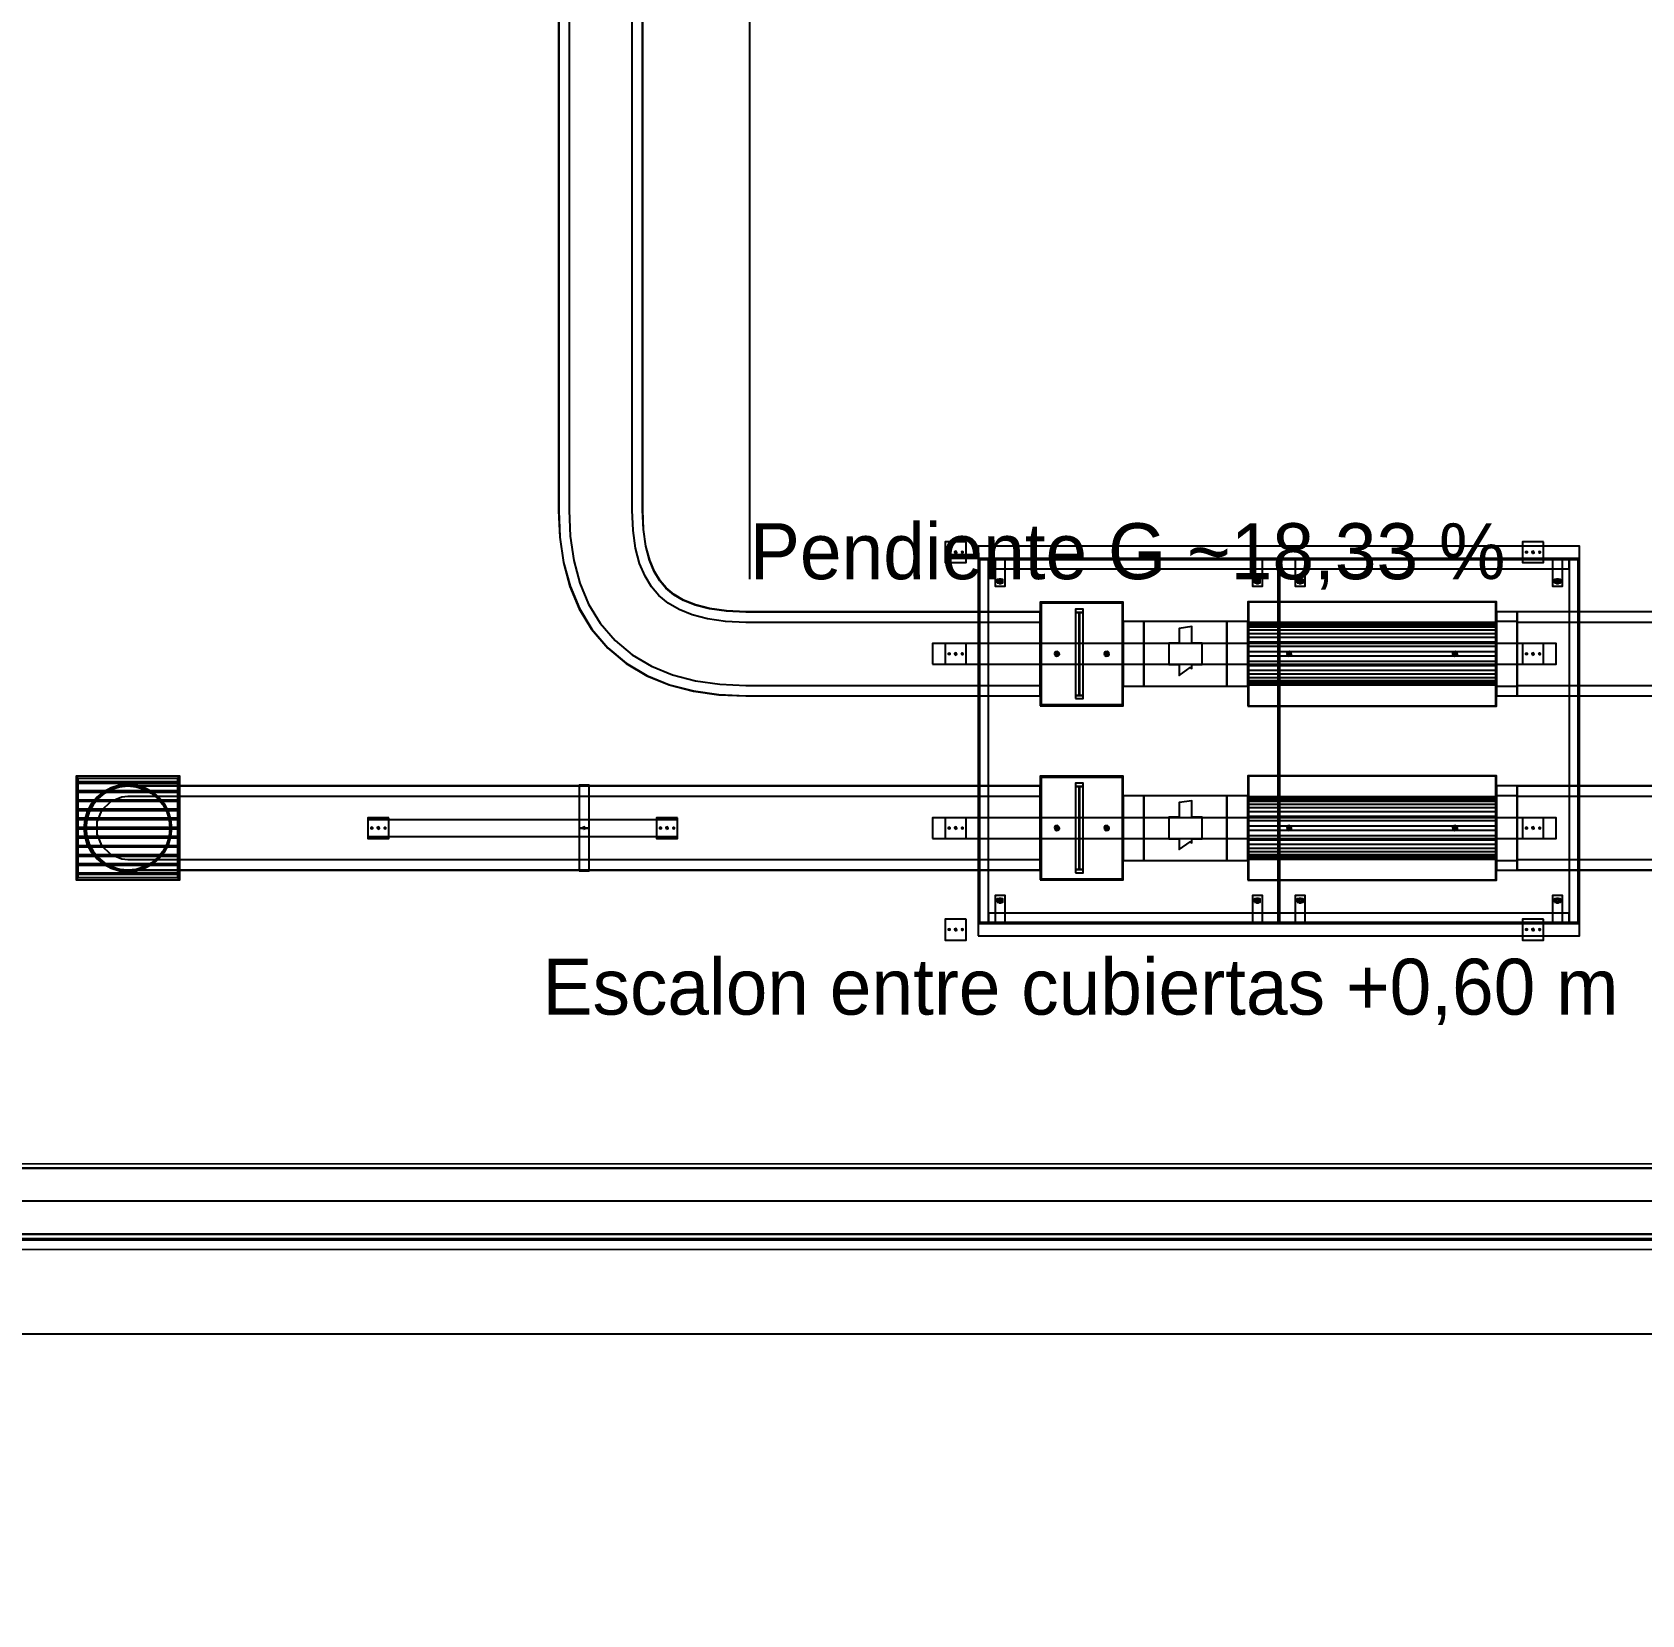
# Model space of a CAD drawing. Header units: metres. Extents: x 212.5 to 242.2, y -13.6 to 7.2.
# Drawn here: x 216.269 to 220.15, y -6.997 to -3.181 of the extents above; entities that cross this region are included whole.
import ezdxf

# ---------------------------------------------------------------- set-up
doc = ezdxf.new("R2010")
doc.units = ezdxf.units.M
doc.layers.add('TEXTOS', color=7, linetype='Continuous')
doc.layers.add('VISTA', color=8, linetype='Continuous')

msp = doc.modelspace()

# ---------------------------------------------------------------- linework, layer by layer
at = {"layer": 'VISTA'}
msp.add_line((218, -4.5), (218, -1), dxfattribs=at)
for points in [[(222.3, -6.0788), (222.3, 0.0984), (213.7, 0.0984), (213.7, -6.0788), (222.3, -6.0788)], [(218.521, -4.41), (218.471, -4.41), (218.471, -4.46), (218.521, -4.46), (218.521, -4.41)], [(218.55, -4.45), (220, -4.45), (220, -4.42), (218.55, -4.42), (218.55, -4.45)], [(219.913, -4.41), (219.863, -4.41), (219.863, -4.46), (219.913, -4.46), (219.913, -4.41)], [(218.4792, -4.4368), (218.4818, -4.4358), (218.4808, -4.4332), (218.4782, -4.4342), (218.4792, -4.4368)], [(218.4784, -4.4334), (218.4816, -4.4334), (218.4816, -4.4366), (218.4784, -4.4366), (218.4784, -4.4334)], [(218.4949, -4.4378), (218.4988, -4.4361), (218.4971, -4.4322), (218.4932, -4.4339), (218.4949, -4.4378)], [(218.5098, -4.4354), (218.5116, -4.4328), (218.5142, -4.4346), (218.5124, -4.4372), (218.5098, -4.4354)], [(218.5112, -4.4368), (218.5138, -4.4358), (218.5128, -4.4332), (218.5102, -4.4342), (218.5112, -4.4368)], [(218.55, -5.33), (218.575, -5.33), (218.575, -4.45), (218.55, -4.45), (218.55, -5.33)], [(218.55, -5.33), (218.575, -5.33), (218.575, -4.45), (218.55, -4.45), (218.55, -5.33)], [(219.2735, -5.327), (219.2735, -4.453), (218.553, -4.453), (218.553, -5.327), (219.2735, -5.327)], [(218.575, -4.475), (219.975, -4.475), (219.975, -4.45), (218.575, -4.45), (218.575, -4.475)], [(218.575, -4.475), (219.975, -4.475), (219.975, -4.45), (218.575, -4.45), (218.575, -4.475)], [(218.591, -4.45), (218.591, -4.517), (218.615, -4.517), (218.615, -4.45), (218.591, -4.45)], [(219.2115, -4.45), (219.2115, -4.517), (219.2355, -4.517), (219.2355, -4.45), (219.2115, -4.45)], [(219.997, -5.327), (219.997, -4.453), (219.2765, -4.453), (219.2765, -5.327), (219.997, -5.327)], [(219.3145, -4.45), (219.3145, -4.517), (219.3385, -4.517), (219.3385, -4.45), (219.3145, -4.45)], [(219.8712, -4.4368), (219.8738, -4.4358), (219.8728, -4.4332), (219.8702, -4.4342), (219.8712, -4.4368)], [(219.8704, -4.4334), (219.8736, -4.4334), (219.8736, -4.4366), (219.8704, -4.4366), (219.8704, -4.4334)], [(219.8869, -4.4378), (219.8908, -4.4361), (219.8891, -4.4322), (219.8852, -4.4339), (219.8869, -4.4378)], [(219.9018, -4.4354), (219.9036, -4.4328), (219.9062, -4.4346), (219.9044, -4.4372), (219.9018, -4.4354)], [(219.9032, -4.4368), (219.9058, -4.4358), (219.9048, -4.4332), (219.9022, -4.4342), (219.9032, -4.4368)], [(219.935, -4.45), (219.935, -4.517), (219.959, -4.517), (219.959, -4.45), (219.935, -4.45)], [(219.975, -5.33), (220, -5.33), (220, -4.45), (219.975, -4.45), (219.975, -5.33)], [(219.975, -5.33), (220, -5.33), (220, -4.45), (219.975, -4.45), (219.975, -5.33)], [(218.596, -4.509), (218.61, -4.509), (218.61, -4.501), (218.596, -4.501), (218.596, -4.509)], [(218.5975, -4.5073), (218.6007, -4.5105), (218.6053, -4.5105), (218.6085, -4.5073), (218.6085, -4.5027), (218.6053, -4.4995), (218.6007, -4.4995), (218.5975, -4.5027), (218.5975, -4.5073)], [(218.6071, -4.5042), (218.6038, -4.5091), (218.5989, -4.5058), (218.6022, -4.5009), (218.6071, -4.5042)], [(218.6015, -4.5087), (218.6067, -4.5065), (218.6045, -4.5013), (218.5993, -4.5035), (218.6015, -4.5087)], [(218.6007, -4.5015), (218.6065, -4.5027), (218.6053, -4.5085), (218.5995, -4.5073), (218.6007, -4.5015)], [(219.2165, -4.509), (219.2305, -4.509), (219.2305, -4.501), (219.2165, -4.501), (219.2165, -4.509)], [(219.218, -4.5073), (219.2212, -4.5105), (219.2258, -4.5105), (219.229, -4.5073), (219.229, -4.5027), (219.2258, -4.4995), (219.2212, -4.4995), (219.218, -4.5027), (219.218, -4.5073)], [(219.2251, -4.5089), (219.2196, -4.5066), (219.2219, -4.5011), (219.2274, -4.5034), (219.2251, -4.5089)], [(219.222, -4.5087), (219.2272, -4.5065), (219.225, -4.5013), (219.2198, -4.5035), (219.222, -4.5087)], [(219.2212, -4.5015), (219.227, -4.5027), (219.2258, -4.5085), (219.22, -4.5073), (219.2212, -4.5015)], [(219.3195, -4.509), (219.3335, -4.509), (219.3335, -4.501), (219.3195, -4.501), (219.3195, -4.509)], [(219.321, -4.5073), (219.3242, -4.5105), (219.3288, -4.5105), (219.332, -4.5073), (219.332, -4.5027), (219.3288, -4.4995), (219.3242, -4.4995), (219.321, -4.5027), (219.321, -4.5073)], [(219.3306, -4.5042), (219.3273, -4.5091), (219.3224, -4.5058), (219.3257, -4.5009), (219.3306, -4.5042)], [(219.325, -4.5087), (219.3302, -4.5065), (219.328, -4.5013), (219.3228, -4.5035), (219.325, -4.5087)], [(219.3242, -4.5015), (219.33, -4.5027), (219.3288, -4.5085), (219.323, -4.5073), (219.3242, -4.5015)], [(219.94, -4.509), (219.954, -4.509), (219.954, -4.501), (219.94, -4.501), (219.94, -4.509)], [(219.9415, -4.5073), (219.9447, -4.5105), (219.9493, -4.5105), (219.9525, -4.5073), (219.9525, -4.5027), (219.9493, -4.4995), (219.9447, -4.4995), (219.9415, -4.5027), (219.9415, -4.5073)], [(219.9486, -4.5089), (219.9431, -4.5066), (219.9454, -4.5011), (219.9509, -4.5034), (219.9486, -4.5089)], [(219.9455, -4.5087), (219.9507, -4.5065), (219.9485, -4.5013), (219.9433, -4.5035), (219.9455, -4.5087)], [(219.9447, -4.5015), (219.9505, -4.5027), (219.9493, -4.5085), (219.9435, -4.5073), (219.9447, -4.5015)], [(218.7, -4.557), (218.9, -4.557), (218.9, -4.555), (218.7, -4.555), (218.7, -4.557)], [(218.7, -4.803), (218.702, -4.803), (218.702, -4.557), (218.7, -4.557), (218.7, -4.803)], [(218.7, -4.803), (218.9, -4.803), (218.9, -4.557), (218.7, -4.557), (218.7, -4.803)], [(218.702, -4.803), (218.898, -4.803), (218.898, -4.557), (218.702, -4.557), (218.702, -4.803)], [(218.785, -4.58), (218.803, -4.58), (218.803, -4.572), (218.785, -4.572), (218.785, -4.58)], [(218.898, -4.803), (218.9, -4.803), (218.9, -4.557), (218.898, -4.557), (218.898, -4.803)], [(219.2, -4.8058), (219.8, -4.8058), (219.8, -4.5542), (219.2, -4.5542), (219.2, -4.8058)], [(219.2, -4.805), (219.202, -4.805), (219.202, -4.555), (219.2, -4.555), (219.2, -4.805)], [(219.202, -4.805), (219.798, -4.805), (219.798, -4.555), (219.202, -4.555), (219.202, -4.805)], [(219.798, -4.805), (219.8, -4.805), (219.8, -4.555), (219.798, -4.555), (219.798, -4.805)], [(219.8, -4.7815), (219.85, -4.7815), (219.85, -4.5785), (219.8, -4.5785), (219.8, -4.7815)], [(219.85, -4.7815), (220.7, -4.7815), (220.7198, -4.7796), (220.7388, -4.7738), (220.7564, -4.7644), (220.7718, -4.7518), (220.7844, -4.7364), (220.7938, -4.7188), (220.7996, -4.6998), (220.8015, -4.68), (220.7996, -4.6602), (220.7938, -4.6412), (220.7844, -4.6236), (220.7718, -4.6082), (220.7564, -4.5956), (220.7388, -4.5862), (220.7198, -4.5804), (220.7, -4.5785), (219.85, -4.5785), (219.85, -4.7815)], [(219.85, -4.781), (220.7, -4.781), (220.7197, -4.7791), (220.7387, -4.7733), (220.7561, -4.764), (220.7714, -4.7514), (220.784, -4.7361), (220.7933, -4.7187), (220.7991, -4.6997), (220.801, -4.68), (220.7991, -4.6603), (220.7933, -4.6413), (220.784, -4.6239), (220.7714, -4.6086), (220.7561, -4.596), (220.7387, -4.5867), (220.7197, -4.5809), (220.7, -4.579), (219.85, -4.579), (219.85, -4.781)], [(218.785, -4.78), (218.803, -4.78), (218.803, -4.58), (218.785, -4.58), (218.785, -4.78)], [(218.785, -4.78), (218.803, -4.78), (218.803, -4.58), (218.785, -4.58), (218.785, -4.78)], [(218.793, -4.78), (218.795, -4.78), (218.795, -4.58), (218.793, -4.58), (218.793, -4.78)], [(218.9, -4.758), (218.95, -4.758), (218.95, -4.602), (218.9, -4.602), (218.9, -4.758)], [(218.95, -4.758), (219.15, -4.758), (219.15, -4.602), (218.95, -4.602), (218.95, -4.758)], [(219.01, -4.706), (219.0346, -4.706), (219.0346, -4.732), (219.0617, -4.713), (219.0654, -4.7156), (219.0654, -4.706), (219.09, -4.706), (219.09, -4.654), (219.0654, -4.654), (219.0654, -4.6141), (219.0346, -4.6188), (219.0346, -4.654), (219.01, -4.654), (219.01, -4.706)], [(219.15, -4.758), (219.2, -4.758), (219.2, -4.602), (219.15, -4.602), (219.15, -4.758)], [(219.798, -4.6052), (219.798, -4.6044), (219.202, -4.6044), (219.798, -4.6052)], [(219.202, -4.6103), (219.798, -4.6103), (219.798, -4.6065), (219.202, -4.6065), (219.202, -4.6103)], [(219.798, -4.6103), (219.798, -4.6065), (219.202, -4.6065), (219.202, -4.6096), (219.798, -4.6103)], [(219.202, -4.6223), (219.798, -4.6223), (219.798, -4.6159), (219.202, -4.6159), (219.202, -4.6223)], [(219.798, -4.6223), (219.798, -4.6159), (219.202, -4.6159), (219.202, -4.6217), (219.798, -4.6223)], [(219.8, -4.758), (219.85, -4.758), (219.85, -4.602), (219.8, -4.602), (219.8, -4.758)], [(219.85, -4.756), (220.7, -4.756), (220.7291, -4.7502), (220.7537, -4.7337), (220.7632, -4.7222), (220.7702, -4.7091), (220.776, -4.68), (220.7702, -4.6509), (220.7537, -4.6263), (220.7291, -4.6098), (220.7, -4.604), (219.85, -4.604), (219.85, -4.756)], [(218.44, -4.705), (219.944, -4.705), (219.944, -4.655), (218.44, -4.655), (218.44, -4.705)], [(218.521, -4.655), (218.471, -4.655), (218.471, -4.705), (218.521, -4.705), (218.521, -4.655)], [(219.202, -4.6399), (219.798, -4.6399), (219.798, -4.6316), (219.202, -4.6316), (219.202, -4.6399)], [(219.798, -4.6399), (219.798, -4.6316), (219.202, -4.6316), (219.202, -4.6395), (219.798, -4.6399)], [(219.202, -4.6615), (219.798, -4.6615), (219.798, -4.6519), (219.202, -4.6519), (219.202, -4.6615)], [(219.798, -4.6615), (219.798, -4.6519), (219.202, -4.6519), (219.202, -4.6613), (219.798, -4.6615)], [(219.913, -4.655), (219.863, -4.655), (219.863, -4.705), (219.913, -4.705), (219.913, -4.655)], [(217.7126, -4.6936), (217.7126, -4.6936), (217.7126, -4.6936), (217.7126, -4.6936)], [(218.4792, -4.6818), (218.4818, -4.6808), (218.4808, -4.6782), (218.4782, -4.6792), (218.4792, -4.6818)], [(218.4784, -4.6784), (218.4816, -4.6784), (218.4816, -4.6816), (218.4784, -4.6816), (218.4784, -4.6784)], [(218.4949, -4.6828), (218.4988, -4.6811), (218.4971, -4.6772), (218.4932, -4.6789), (218.4949, -4.6828)], [(218.5098, -4.6804), (218.5116, -4.6778), (218.5142, -4.6796), (218.5124, -4.6822), (218.5098, -4.6804)], [(218.5112, -4.6818), (218.5138, -4.6808), (218.5128, -4.6782), (218.5102, -4.6792), (218.5112, -4.6818)], [(218.735, -4.6833), (218.7388, -4.6859), (218.7433, -4.685), (218.7459, -4.6812), (218.745, -4.6767), (218.7412, -4.6741), (218.7367, -4.675), (218.7341, -4.6788), (218.735, -4.6833)], [(218.7389, -4.6828), (218.7428, -4.6811), (218.7411, -4.6772), (218.7372, -4.6789), (218.7389, -4.6828)], [(218.7379, -4.6779), (218.7421, -4.6779), (218.7421, -4.6821), (218.7379, -4.6821), (218.7379, -4.6779)], [(218.855, -4.6833), (218.8588, -4.6859), (218.8633, -4.685), (218.8659, -4.6812), (218.865, -4.6767), (218.8612, -4.6741), (218.8567, -4.675), (218.8541, -4.6788), (218.855, -4.6833)], [(218.8589, -4.6828), (218.8628, -4.6811), (218.8611, -4.6772), (218.8572, -4.6789), (218.8589, -4.6828)], [(218.8579, -4.6779), (218.8621, -4.6779), (218.8621, -4.6821), (218.8579, -4.6821), (218.8579, -4.6779)], [(219.202, -4.6849), (219.798, -4.6849), (219.798, -4.6751), (219.202, -4.6751), (219.202, -4.6849)], [(219.202, -4.6849), (219.798, -4.6849), (219.798, -4.6751), (219.202, -4.6751), (219.202, -4.6849)], [(219.295, -4.6833), (219.2988, -4.6859), (219.3033, -4.685), (219.3059, -4.6812), (219.305, -4.6767), (219.3012, -4.6741), (219.2967, -4.675), (219.2941, -4.6788), (219.295, -4.6833)], [(219.2989, -4.6828), (219.3028, -4.6811), (219.3011, -4.6772), (219.2972, -4.6789), (219.2989, -4.6828)], [(219.2979, -4.6779), (219.3021, -4.6779), (219.3021, -4.6821), (219.2979, -4.6821), (219.2979, -4.6779)], [(219.695, -4.6833), (219.6988, -4.6859), (219.7033, -4.685), (219.7059, -4.6812), (219.705, -4.6767), (219.7012, -4.6741), (219.6967, -4.675), (219.6941, -4.6788), (219.695, -4.6833)], [(219.6989, -4.6828), (219.7028, -4.6811), (219.7011, -4.6772), (219.6972, -4.6789), (219.6989, -4.6828)], [(219.6979, -4.6779), (219.7021, -4.6779), (219.7021, -4.6821), (219.6979, -4.6821), (219.6979, -4.6779)], [(219.8712, -4.6818), (219.8738, -4.6808), (219.8728, -4.6782), (219.8702, -4.6792), (219.8712, -4.6818)], [(219.8704, -4.6784), (219.8736, -4.6784), (219.8736, -4.6816), (219.8704, -4.6816), (219.8704, -4.6784)], [(219.8869, -4.6828), (219.8908, -4.6811), (219.8891, -4.6772), (219.8852, -4.6789), (219.8869, -4.6828)], [(219.9018, -4.6804), (219.9036, -4.6778), (219.9062, -4.6796), (219.9044, -4.6822), (219.9018, -4.6804)], [(219.9032, -4.6818), (219.9058, -4.6808), (219.9048, -4.6782), (219.9022, -4.6792), (219.9032, -4.6818)], [(219.202, -4.7081), (219.798, -4.7081), (219.798, -4.6985), (219.202, -4.6987), (219.202, -4.7081)], [(219.798, -4.7081), (219.798, -4.6985), (219.202, -4.6985), (219.202, -4.7078), (219.798, -4.7081)], [(219.202, -4.7284), (219.798, -4.7284), (219.798, -4.72), (219.202, -4.7205), (219.202, -4.7284)], [(219.798, -4.7284), (219.798, -4.72), (219.202, -4.72), (219.202, -4.7279), (219.798, -4.7284)], [(219.202, -4.7441), (219.798, -4.7441), (219.798, -4.7377), (219.202, -4.7383), (219.202, -4.7441)], [(219.798, -4.7441), (219.798, -4.7377), (219.202, -4.7377), (219.202, -4.7434), (219.798, -4.7441)], [(219.202, -4.7535), (219.798, -4.7535), (219.798, -4.7497), (219.202, -4.7504), (219.202, -4.7535)], [(219.798, -4.7535), (219.798, -4.7497), (219.202, -4.7497), (219.202, -4.7527), (219.798, -4.7535)], [(219.798, -4.7556), (219.798, -4.7548), (219.202, -4.7548), (219.798, -4.7556)], [(218.7, -4.805), (218.9, -4.805), (218.9, -4.803), (218.7, -4.803), (218.7, -4.805)], [(218.785, -4.788), (218.803, -4.788), (218.803, -4.78), (218.785, -4.78), (218.785, -4.788)], [(216.375, -4.98), (216.625, -4.98), (216.625, -4.975), (216.375, -4.975), (216.375, -4.98)], [(216.625, -4.975), (216.375, -4.975), (216.375, -5.225), (216.625, -5.225), (216.625, -4.975)], [(216.375, -5.22), (216.38, -5.22), (216.38, -4.98), (216.375, -4.98), (216.375, -5.22)], [(216.38, -4.9915), (216.62, -4.9915), (216.62, -4.9885), (216.38, -4.9885), (216.38, -4.9915)], [(216.397, -5.1205), (216.395, -5.1), (216.397, -5.0795), (216.403, -5.0598), (216.4127, -5.0417), (216.4258, -5.0258), (216.4417, -5.0127), (216.4598, -5.003), (216.4795, -4.997), (216.5, -4.995), (216.5205, -4.997), (216.5402, -5.003), (216.5583, -5.0127), (216.5742, -5.0258), (216.5873, -5.0417), (216.597, -5.0598), (216.603, -5.0795), (216.605, -5.1), (216.603, -5.1205), (216.597, -5.1402), (216.5873, -5.1583), (216.5742, -5.1742), (216.5583, -5.1873), (216.5402, -5.197), (216.5205, -5.203), (216.5, -5.205), (216.4795, -5.203), (216.4598, -5.197), (216.4417, -5.1873), (216.4258, -5.1742), (216.4127, -5.1583), (216.403, -5.1402), (216.397, -5.1205)], [(216.395, -5.1), (216.397, -5.1205), (216.403, -5.1402), (216.4127, -5.1583), (216.4258, -5.1742), (216.4417, -5.1873), (216.4598, -5.197), (216.4795, -5.203), (216.5, -5.205), (216.5205, -5.203), (216.5402, -5.197), (216.5583, -5.1873), (216.5742, -5.1742), (216.5873, -5.1583), (216.597, -5.1402), (216.603, -5.1205), (216.605, -5.1), (216.603, -5.0795), (216.597, -5.0598), (216.5873, -5.0417), (216.5742, -5.0258), (216.5583, -5.0127), (216.5402, -5.003), (216.5205, -4.997), (216.5, -4.995), (216.4795, -4.997), (216.4598, -5.003), (216.4417, -5.0127), (216.4258, -5.0258), (216.4127, -5.0417), (216.403, -5.0598), (216.397, -5.0795), (216.395, -5.1)], [(216.4135, -5.1578), (216.4039, -5.1398), (216.398, -5.1203), (216.396, -5.1), (216.398, -5.0797), (216.4039, -5.0602), (216.4135, -5.0422), (216.4265, -5.0265), (216.4422, -5.0135), (216.4602, -5.0039), (216.4797, -4.998), (216.5, -4.996), (216.5203, -4.998), (216.5398, -5.0039), (216.5578, -5.0135), (216.5735, -5.0265), (216.5865, -5.0422), (216.5961, -5.0602), (216.602, -5.0797), (216.604, -5.1), (216.602, -5.1203), (216.5961, -5.1398), (216.5865, -5.1578), (216.5735, -5.1735), (216.5578, -5.1865), (216.5398, -5.1961), (216.5203, -5.202), (216.5, -5.204), (216.4797, -5.202), (216.4602, -5.1961), (216.4422, -5.1865), (216.4265, -5.1735), (216.4135, -5.1578)], [(216.396, -5.1), (216.398, -5.1203), (216.4039, -5.1398), (216.4135, -5.1578), (216.4265, -5.1735), (216.4422, -5.1865), (216.4602, -5.1961), (216.4797, -5.202), (216.5, -5.204), (216.5203, -5.202), (216.5398, -5.1961), (216.5578, -5.1865), (216.5735, -5.1735), (216.5865, -5.1578), (216.5961, -5.1398), (216.602, -5.1203), (216.604, -5.1), (216.602, -5.0797), (216.5961, -5.0602), (216.5865, -5.0422), (216.5735, -5.0265), (216.5578, -5.0135), (216.5398, -5.0039), (216.5203, -4.998), (216.5, -4.996), (216.4797, -4.998), (216.4602, -5.0039), (216.4422, -5.0135), (216.4265, -5.0265), (216.4135, -5.0422), (216.4039, -5.0602), (216.398, -5.0797), (216.396, -5.1)], [(216.4156, -5.1564), (216.4062, -5.1388), (216.4005, -5.1198), (216.3985, -5.1), (216.4005, -5.0802), (216.4062, -5.0612), (216.4156, -5.0436), (216.4282, -5.0282), (216.4436, -5.0156), (216.4612, -5.0062), (216.4802, -5.0004), (216.5, -4.9985), (216.5198, -5.0004), (216.5388, -5.0062), (216.5564, -5.0156), (216.5718, -5.0282), (216.5844, -5.0436), (216.5938, -5.0612), (216.5995, -5.0802), (216.6015, -5.1), (216.5995, -5.1198), (216.5938, -5.1388), (216.5844, -5.1564), (216.5718, -5.1718), (216.5564, -5.1844), (216.5388, -5.1938), (216.5198, -5.1996), (216.5, -5.2015), (216.4802, -5.1996), (216.4612, -5.1938), (216.4436, -5.1844), (216.4282, -5.1718), (216.4156, -5.1564)], [(216.3985, -5.1), (216.4005, -5.1198), (216.4062, -5.1388), (216.4156, -5.1564), (216.4282, -5.1718), (216.4436, -5.1844), (216.4612, -5.1938), (216.4802, -5.1996), (216.5, -5.2015), (218.7, -5.2015), (218.7, -4.9985), (216.5, -4.9985), (216.4802, -5.0004), (216.4612, -5.0062), (216.4436, -5.0156), (216.4282, -5.0282), (216.4156, -5.0436), (216.4062, -5.0612), (216.4005, -5.0802), (216.3985, -5.1)], [(216.4009, -5.1197), (216.4067, -5.1387), (216.416, -5.1561), (216.4286, -5.1714), (216.4439, -5.184), (216.4613, -5.1933), (216.4803, -5.1991), (216.5, -5.201), (218.7, -5.201), (218.7, -4.999), (216.5, -4.999), (216.4803, -5.0009), (216.4613, -5.0067), (216.4439, -5.016), (216.4286, -5.0286), (216.416, -5.0439), (216.4067, -5.0613), (216.4009, -5.0803), (216.399, -5.1), (216.4009, -5.1197)], [(216.62, -5.22), (216.625, -5.22), (216.625, -4.98), (216.62, -4.98), (216.62, -5.22)], [(217.588, -5.1), (217.612, -5.1), (217.612, -4.997), (217.588, -4.997), (217.588, -5.1)], [(218.7, -4.977), (218.9, -4.977), (218.9, -4.975), (218.7, -4.975), (218.7, -4.977)], [(218.7, -5.223), (218.702, -5.223), (218.702, -4.977), (218.7, -4.977), (218.7, -5.223)], [(218.7, -5.223), (218.9, -5.223), (218.9, -4.977), (218.7, -4.977), (218.7, -5.223)], [(218.702, -5.223), (218.898, -5.223), (218.898, -4.977), (218.702, -4.977), (218.702, -5.223)], [(218.785, -5), (218.803, -5), (218.803, -4.992), (218.785, -4.992), (218.785, -5)], [(218.785, -5.2), (218.803, -5.2), (218.803, -5), (218.785, -5), (218.785, -5.2)], [(218.785, -5.2), (218.803, -5.2), (218.803, -5), (218.785, -5), (218.785, -5.2)], [(218.793, -5.2), (218.795, -5.2), (218.795, -5), (218.793, -5), (218.793, -5.2)], [(218.898, -5.223), (218.9, -5.223), (218.9, -4.977), (218.898, -4.977), (218.898, -5.223)], [(219.2, -5.2258), (219.8, -5.2258), (219.8, -4.9742), (219.2, -4.9742), (219.2, -5.2258)], [(219.2, -5.225), (219.202, -5.225), (219.202, -4.975), (219.2, -4.975), (219.2, -5.225)], [(219.202, -5.225), (219.798, -5.225), (219.798, -4.975), (219.202, -4.975), (219.202, -5.225)], [(219.798, -5.225), (219.8, -5.225), (219.8, -4.975), (219.798, -4.975), (219.798, -5.225)], [(219.8, -5.2015), (219.85, -5.2015), (219.85, -4.9985), (219.8, -4.9985), (219.8, -5.2015)], [(216.38, -5.0135), (216.62, -5.0135), (216.62, -5.0105), (216.38, -5.0105), (216.38, -5.0135)], [(216.38, -5.0355), (216.62, -5.0355), (216.62, -5.0325), (216.38, -5.0325), (216.38, -5.0355)], [(216.4156, -5.0436), (216.4156, -5.0436), (216.4156, -5.0436), (216.4156, -5.0436)], [(216.4255, -5.1148), (216.4368, -5.1422), (216.4578, -5.1632), (216.4852, -5.1745), (216.5, -5.176), (218.7, -5.176), (218.7, -5.024), (216.5, -5.024), (216.4852, -5.0255), (216.4578, -5.0368), (216.4368, -5.0578), (216.4255, -5.0852), (216.4255, -5.1148)], [(218.9, -5.178), (218.95, -5.178), (218.95, -5.022), (218.9, -5.022), (218.9, -5.178)], [(218.95, -5.178), (219.15, -5.178), (219.15, -5.022), (218.95, -5.022), (218.95, -5.178)], [(219.01, -5.126), (219.0346, -5.126), (219.0346, -5.152), (219.0617, -5.133), (219.0654, -5.1356), (219.0654, -5.126), (219.09, -5.126), (219.09, -5.074), (219.0654, -5.074), (219.0654, -5.0341), (219.0346, -5.0388), (219.0346, -5.074), (219.01, -5.074), (219.01, -5.126)], [(219.15, -5.178), (219.2, -5.178), (219.2, -5.022), (219.15, -5.022), (219.15, -5.178)], [(219.798, -5.0252), (219.798, -5.0244), (219.202, -5.0244), (219.798, -5.0252)], [(219.202, -5.0303), (219.798, -5.0303), (219.798, -5.0265), (219.202, -5.0265), (219.202, -5.0303)], [(219.798, -5.0303), (219.798, -5.0265), (219.202, -5.0265), (219.202, -5.0296), (219.798, -5.0303)], [(219.202, -5.0423), (219.798, -5.0423), (219.798, -5.0359), (219.202, -5.0359), (219.202, -5.0423)], [(219.798, -5.0423), (219.798, -5.0359), (219.202, -5.0359), (219.202, -5.0417), (219.798, -5.0423)], [(219.8, -5.178), (219.85, -5.178), (219.85, -5.022), (219.8, -5.022), (219.8, -5.178)], [(216.38, -5.0575), (216.62, -5.0575), (216.62, -5.0545), (216.38, -5.0545), (216.38, -5.0575)], [(216.38, -5.0795), (216.62, -5.0795), (216.62, -5.0765), (216.38, -5.0765), (216.38, -5.0795)], [(217.129, -5.075), (217.079, -5.075), (217.079, -5.125), (217.129, -5.125), (217.129, -5.075)], [(217.079, -5.12), (217.825, -5.12), (217.825, -5.08), (217.079, -5.08), (217.079, -5.12)], [(217.825, -5.075), (217.775, -5.075), (217.775, -5.125), (217.825, -5.125), (217.825, -5.075)], [(218.44, -5.125), (219.944, -5.125), (219.944, -5.075), (218.44, -5.075), (218.44, -5.125)], [(218.521, -5.075), (218.471, -5.075), (218.471, -5.125), (218.521, -5.125), (218.521, -5.075)], [(219.202, -5.0599), (219.798, -5.0599), (219.798, -5.0516), (219.202, -5.0516), (219.202, -5.0599)], [(219.798, -5.0599), (219.798, -5.0516), (219.202, -5.0516), (219.202, -5.0595), (219.798, -5.0599)], [(219.202, -5.0815), (219.798, -5.0815), (219.798, -5.0719), (219.202, -5.0719), (219.202, -5.0815)], [(219.798, -5.0815), (219.798, -5.0719), (219.202, -5.0719), (219.202, -5.0813), (219.798, -5.0815)], [(219.913, -5.075), (219.863, -5.075), (219.863, -5.125), (219.913, -5.125), (219.913, -5.075)], [(216.38, -5.1015), (216.62, -5.1015), (216.62, -5.0985), (216.38, -5.0985), (216.38, -5.1015)], [(216.38, -5.1235), (216.62, -5.1235), (216.62, -5.1205), (216.38, -5.1205), (216.38, -5.1235)], [(217.0872, -5.1018), (217.0898, -5.1008), (217.0888, -5.0982), (217.0862, -5.0992), (217.0872, -5.1018)], [(217.0864, -5.0984), (217.0896, -5.0984), (217.0896, -5.1016), (217.0864, -5.1016), (217.0864, -5.0984)], [(217.1029, -5.1028), (217.1068, -5.1011), (217.1051, -5.0972), (217.1012, -5.0989), (217.1029, -5.1028)], [(217.1178, -5.1004), (217.1196, -5.0978), (217.1222, -5.0996), (217.1204, -5.1022), (217.1178, -5.1004)], [(217.1192, -5.1018), (217.1218, -5.1008), (217.1208, -5.0982), (217.1182, -5.0992), (217.1192, -5.1018)], [(217.588, -5.203), (217.612, -5.203), (217.612, -5.1), (217.588, -5.1), (217.588, -5.203)], [(217.5989, -5.1028), (217.6028, -5.1011), (217.6011, -5.0972), (217.5972, -5.0989), (217.5989, -5.1028)], [(217.7832, -5.1018), (217.7858, -5.1008), (217.7848, -5.0982), (217.7822, -5.0992), (217.7832, -5.1018)], [(217.7824, -5.0984), (217.7856, -5.0984), (217.7856, -5.1016), (217.7824, -5.1016), (217.7824, -5.0984)], [(217.7989, -5.1028), (217.8028, -5.1011), (217.8011, -5.0972), (217.7972, -5.0989), (217.7989, -5.1028)], [(217.8138, -5.1004), (217.8156, -5.0978), (217.8182, -5.0996), (217.8164, -5.1022), (217.8138, -5.1004)], [(217.8152, -5.1018), (217.8178, -5.1008), (217.8168, -5.0982), (217.8142, -5.0992), (217.8152, -5.1018)], [(218.4792, -5.1018), (218.4818, -5.1008), (218.4808, -5.0982), (218.4782, -5.0992), (218.4792, -5.1018)], [(218.4784, -5.0984), (218.4816, -5.0984), (218.4816, -5.1016), (218.4784, -5.1016), (218.4784, -5.0984)], [(218.4949, -5.1028), (218.4988, -5.1011), (218.4971, -5.0972), (218.4932, -5.0989), (218.4949, -5.1028)], [(218.5098, -5.1004), (218.5116, -5.0978), (218.5142, -5.0996), (218.5124, -5.1022), (218.5098, -5.1004)], [(218.5112, -5.1018), (218.5138, -5.1008), (218.5128, -5.0982), (218.5102, -5.0992), (218.5112, -5.1018)], [(218.735, -5.1033), (218.7388, -5.1059), (218.7433, -5.105), (218.7459, -5.1012), (218.745, -5.0967), (218.7412, -5.0941), (218.7367, -5.095), (218.7341, -5.0988), (218.735, -5.1033)], [(218.7389, -5.1028), (218.7428, -5.1011), (218.7411, -5.0972), (218.7372, -5.0989), (218.7389, -5.1028)], [(218.7379, -5.0979), (218.7421, -5.0979), (218.7421, -5.1021), (218.7379, -5.1021), (218.7379, -5.0979)], [(218.855, -5.1033), (218.8588, -5.1059), (218.8633, -5.105), (218.8659, -5.1012), (218.865, -5.0967), (218.8612, -5.0941), (218.8567, -5.095), (218.8541, -5.0988), (218.855, -5.1033)], [(218.8589, -5.1028), (218.8628, -5.1011), (218.8611, -5.0972), (218.8572, -5.0989), (218.8589, -5.1028)], [(218.8579, -5.0979), (218.8621, -5.0979), (218.8621, -5.1021), (218.8579, -5.1021), (218.8579, -5.0979)], [(219.202, -5.1049), (219.798, -5.1049), (219.798, -5.0951), (219.202, -5.0951), (219.202, -5.1049)], [(219.202, -5.1049), (219.798, -5.1049), (219.798, -5.0951), (219.202, -5.0951), (219.202, -5.1049)], [(219.202, -5.1281), (219.798, -5.1281), (219.798, -5.1185), (219.202, -5.1187), (219.202, -5.1281)], [(219.798, -5.1281), (219.798, -5.1185), (219.202, -5.1185), (219.202, -5.1278), (219.798, -5.1281)], [(219.295, -5.1033), (219.2988, -5.1059), (219.3033, -5.105), (219.3059, -5.1012), (219.305, -5.0967), (219.3012, -5.0941), (219.2967, -5.095), (219.2941, -5.0988), (219.295, -5.1033)], [(219.2989, -5.1028), (219.3028, -5.1011), (219.3011, -5.0972), (219.2972, -5.0989), (219.2989, -5.1028)], [(219.2979, -5.0979), (219.3021, -5.0979), (219.3021, -5.1021), (219.2979, -5.1021), (219.2979, -5.0979)], [(219.695, -5.1033), (219.6988, -5.1059), (219.7033, -5.105), (219.7059, -5.1012), (219.705, -5.0967), (219.7012, -5.0941), (219.6967, -5.095), (219.6941, -5.0988), (219.695, -5.1033)], [(219.6989, -5.1028), (219.7028, -5.1011), (219.7011, -5.0972), (219.6972, -5.0989), (219.6989, -5.1028)], [(219.6979, -5.0979), (219.7021, -5.0979), (219.7021, -5.1021), (219.6979, -5.1021), (219.6979, -5.0979)], [(219.8712, -5.1018), (219.8738, -5.1008), (219.8728, -5.0982), (219.8702, -5.0992), (219.8712, -5.1018)], [(219.8704, -5.0984), (219.8736, -5.0984), (219.8736, -5.1016), (219.8704, -5.1016), (219.8704, -5.0984)], [(219.8869, -5.1028), (219.8908, -5.1011), (219.8891, -5.0972), (219.8852, -5.0989), (219.8869, -5.1028)], [(219.9018, -5.1004), (219.9036, -5.0978), (219.9062, -5.0996), (219.9044, -5.1022), (219.9018, -5.1004)], [(219.9032, -5.1018), (219.9058, -5.1008), (219.9048, -5.0982), (219.9022, -5.0992), (219.9032, -5.1018)], [(216.38, -5.1455), (216.62, -5.1455), (216.62, -5.1425), (216.38, -5.1425), (216.38, -5.1455)], [(216.4156, -5.1564), (216.4156, -5.1564), (216.4156, -5.1564), (216.4156, -5.1564)], [(216.4368, -5.1422), (216.4368, -5.1422), (216.4368, -5.1422), (216.4368, -5.1422)], [(219.202, -5.1484), (219.798, -5.1484), (219.798, -5.14), (219.202, -5.1405), (219.202, -5.1484)], [(219.798, -5.1484), (219.798, -5.14), (219.202, -5.14), (219.202, -5.1479), (219.798, -5.1484)], [(219.202, -5.1641), (219.798, -5.1641), (219.798, -5.1577), (219.202, -5.1583), (219.202, -5.1641)], [(219.798, -5.1641), (219.798, -5.1577), (219.202, -5.1577), (219.202, -5.1634), (219.798, -5.1641)], [(216.38, -5.1675), (216.62, -5.1675), (216.62, -5.1645), (216.38, -5.1645), (216.38, -5.1675)], [(216.38, -5.1895), (216.62, -5.1895), (216.62, -5.1865), (216.38, -5.1865), (216.38, -5.1895)], [(216.4612, -5.1938), (216.4612, -5.1938), (216.4612, -5.1938), (216.4612, -5.1938)], [(216.4967, -5.1741), (216.4967, -5.1741), (216.4967, -5.1741), (216.4967, -5.1741)], [(216.5087, -5.1757), (216.5087, -5.1757), (216.5087, -5.1757), (216.5087, -5.1757)], [(218.785, -5.208), (218.803, -5.208), (218.803, -5.2), (218.785, -5.2), (218.785, -5.208)], [(219.202, -5.1735), (219.798, -5.1735), (219.798, -5.1697), (219.202, -5.1704), (219.202, -5.1735)], [(219.798, -5.1735), (219.798, -5.1697), (219.202, -5.1697), (219.202, -5.1727), (219.798, -5.1735)], [(219.798, -5.1756), (219.798, -5.1748), (219.202, -5.1748), (219.798, -5.1756)], [(216.375, -5.225), (216.625, -5.225), (216.625, -5.22), (216.375, -5.22), (216.375, -5.225)], [(216.38, -5.2115), (216.62, -5.2115), (216.62, -5.2085), (216.38, -5.2085), (216.38, -5.2115)], [(218.7, -5.225), (218.9, -5.225), (218.9, -5.223), (218.7, -5.223), (218.7, -5.225)], [(218.591, -5.33), (218.615, -5.33), (218.615, -5.263), (218.591, -5.263), (218.591, -5.33)], [(218.596, -5.279), (218.61, -5.279), (218.61, -5.271), (218.596, -5.271), (218.596, -5.279)], [(218.5975, -5.2773), (218.6007, -5.2805), (218.6053, -5.2805), (218.6085, -5.2773), (218.6085, -5.2727), (218.6053, -5.2695), (218.6007, -5.2695), (218.5975, -5.2727), (218.5975, -5.2773)], [(218.6015, -5.2787), (218.6067, -5.2765), (218.6045, -5.2713), (218.5993, -5.2735), (218.6015, -5.2787)], [(218.6007, -5.2715), (218.6065, -5.2727), (218.6053, -5.2785), (218.5995, -5.2773), (218.6007, -5.2715)], [(218.6065, -5.2727), (218.6053, -5.2785), (218.5995, -5.2773), (218.6007, -5.2715), (218.6065, -5.2727)], [(219.2115, -5.33), (219.2355, -5.33), (219.2355, -5.263), (219.2115, -5.263), (219.2115, -5.33)], [(219.2165, -5.279), (219.2305, -5.279), (219.2305, -5.271), (219.2165, -5.271), (219.2165, -5.279)], [(219.218, -5.2773), (219.2212, -5.2805), (219.2258, -5.2805), (219.229, -5.2773), (219.229, -5.2727), (219.2258, -5.2695), (219.2212, -5.2695), (219.218, -5.2727), (219.218, -5.2773)], [(219.2243, -5.2709), (219.2276, -5.2758), (219.2227, -5.2791), (219.2194, -5.2742), (219.2243, -5.2709)], [(219.222, -5.2787), (219.2272, -5.2765), (219.225, -5.2713), (219.2198, -5.2735), (219.222, -5.2787)], [(219.227, -5.2727), (219.2258, -5.2785), (219.22, -5.2773), (219.2212, -5.2715), (219.227, -5.2727)], [(219.3145, -5.33), (219.3385, -5.33), (219.3385, -5.263), (219.3145, -5.263), (219.3145, -5.33)], [(219.3195, -5.279), (219.3335, -5.279), (219.3335, -5.271), (219.3195, -5.271), (219.3195, -5.279)], [(219.321, -5.2773), (219.3242, -5.2805), (219.3288, -5.2805), (219.332, -5.2773), (219.332, -5.2727), (219.3288, -5.2695), (219.3242, -5.2695), (219.321, -5.2727), (219.321, -5.2773)], [(219.325, -5.2787), (219.3302, -5.2765), (219.328, -5.2713), (219.3228, -5.2735), (219.325, -5.2787)], [(219.3242, -5.2715), (219.33, -5.2727), (219.3288, -5.2785), (219.323, -5.2773), (219.3242, -5.2715)], [(219.33, -5.2727), (219.3288, -5.2785), (219.323, -5.2773), (219.3242, -5.2715), (219.33, -5.2727)], [(219.935, -5.33), (219.959, -5.33), (219.959, -5.263), (219.935, -5.263), (219.935, -5.33)], [(219.94, -5.279), (219.954, -5.279), (219.954, -5.271), (219.94, -5.271), (219.94, -5.279)], [(219.9415, -5.2773), (219.9447, -5.2805), (219.9493, -5.2805), (219.9525, -5.2773), (219.9525, -5.2727), (219.9493, -5.2695), (219.9447, -5.2695), (219.9415, -5.2727), (219.9415, -5.2773)], [(219.9478, -5.2709), (219.9511, -5.2758), (219.9462, -5.2791), (219.9429, -5.2742), (219.9478, -5.2709)], [(219.9455, -5.2787), (219.9507, -5.2765), (219.9485, -5.2713), (219.9433, -5.2735), (219.9455, -5.2787)], [(219.9505, -5.2727), (219.9493, -5.2785), (219.9435, -5.2773), (219.9447, -5.2715), (219.9505, -5.2727)], [(218.575, -5.33), (219.975, -5.33), (219.975, -5.305), (218.575, -5.305), (218.575, -5.33)], [(218.575, -5.33), (219.975, -5.33), (219.975, -5.305), (218.575, -5.305), (218.575, -5.33)], [(218.521, -5.32), (218.471, -5.32), (218.471, -5.37), (218.521, -5.37), (218.521, -5.32)], [(218.4792, -5.3468), (218.4818, -5.3458), (218.4808, -5.3432), (218.4782, -5.3442), (218.4792, -5.3468)], [(218.4784, -5.3434), (218.4816, -5.3434), (218.4816, -5.3466), (218.4784, -5.3466), (218.4784, -5.3434)], [(218.4949, -5.3478), (218.4988, -5.3461), (218.4971, -5.3422), (218.4932, -5.3439), (218.4949, -5.3478)], [(218.5098, -5.3454), (218.5116, -5.3428), (218.5142, -5.3446), (218.5124, -5.3472), (218.5098, -5.3454)], [(218.5112, -5.3468), (218.5138, -5.3458), (218.5128, -5.3432), (218.5102, -5.3442), (218.5112, -5.3468)], [(218.55, -5.36), (220, -5.36), (220, -5.33), (218.55, -5.33), (218.55, -5.36)], [(219.913, -5.32), (219.863, -5.32), (219.863, -5.37), (219.913, -5.37), (219.913, -5.32)], [(219.8712, -5.3468), (219.8738, -5.3458), (219.8728, -5.3432), (219.8702, -5.3442), (219.8712, -5.3468)], [(219.8704, -5.3434), (219.8736, -5.3434), (219.8736, -5.3466), (219.8704, -5.3466), (219.8704, -5.3434)], [(219.8869, -5.3478), (219.8908, -5.3461), (219.8891, -5.3422), (219.8852, -5.3439), (219.8869, -5.3478)], [(219.9018, -5.3454), (219.9036, -5.3428), (219.9062, -5.3446), (219.9044, -5.3472), (219.9018, -5.3454)], [(219.9032, -5.3468), (219.9058, -5.3458), (219.9048, -5.3432), (219.9022, -5.3442), (219.9032, -5.3468)], [(213.64, -6.0883), (213.6417, -6.09), (222.3583, -6.09), (222.36, -6.0883), (222.36, -5.9117), (222.3583, -5.91), (213.6407, -5.9103), (213.64, -6.0883)], [(222.3, -12.0984), (222.3, -5.9212), (213.7, -5.9212), (213.7, -12.0983), (222.3, -12.0984)], [(221.818, -6.08), (221.82, -6.078), (221.82, -5.922), (221.818, -5.92), (214.182, -5.92), (214.18, -5.922), (214.1806, -6.0794), (221.818, -6.08)], [(222.308, -6.32), (222.31, -6.318), (222.31, -6.002), (222.308, -6), (213.692, -6), (213.69, -6.002), (213.6906, -6.3194), (222.308, -6.32)], [(222.308, -6.116), (222.31, -6.114), (222.31, -6.096), (222.308, -6.094), (213.692, -6.094), (213.69, -6.096), (213.6906, -6.1154), (222.308, -6.116)]]:
    msp.add_lwpolyline(points, close=True, dxfattribs=at)
for points in [[(217.5385, -1.75), (217.5385, -4.3348), (217.5385, -4.3348), (217.5413, -4.3985), (217.5502, -4.4595), (217.5656, -4.5172), (217.5881, -4.5711), (217.6182, -4.6206), (217.6571, -4.6661), (217.7012, -4.703), (217.751, -4.7326), (217.8054, -4.7547), (217.8635, -4.7699), (217.9251, -4.7786), (217.9897, -4.7814), (218.7, -4.7814), (218.7, -4.5786), (217.9903, -4.5786), (217.9431, -4.5766), (217.9026, -4.5709), (217.8684, -4.562), (217.8401, -4.5505), (217.817, -4.5369), (217.7979, -4.5209), (217.7832, -4.5038), (217.7697, -4.4814), (217.7582, -4.4537), (217.7492, -4.4202), (217.7435, -4.3803), (217.7415, -4.3335), (217.7415, -1.75)], [(217.539, -1.75), (217.539, -4.3348), (217.539, -4.3348), (217.5418, -4.3984), (217.5507, -4.4594), (217.5661, -4.517), (217.5886, -4.5709), (217.6186, -4.6203), (217.6575, -4.6658), (217.7015, -4.7026), (217.7513, -4.7321), (217.8056, -4.7543), (217.8636, -4.7694), (217.9251, -4.7781), (217.9897, -4.7809), (218.7, -4.7809), (218.7, -4.5791), (217.9903, -4.5791), (217.9431, -4.5771), (217.9025, -4.5714), (217.8682, -4.5625), (217.8399, -4.551), (217.8167, -4.5373), (217.7975, -4.5213), (217.7828, -4.5041), (217.7692, -4.4817), (217.7577, -4.4539), (217.7488, -4.4203), (217.743, -4.3804), (217.741, -4.3335), (217.741, -1.75)], [(217.564, -1.75), (217.564, -4.3346), (217.564, -4.3346), (217.5667, -4.3962), (217.5752, -4.4546), (217.5898, -4.5092), (217.6109, -4.5599), (217.6389, -4.606), (217.6748, -4.6479), (217.7158, -4.6822), (217.7622, -4.7097), (217.8133, -4.7305), (217.8684, -4.7449), (217.9273, -4.7532), (217.9898, -4.7559), (218.7, -4.7559), (218.7, -4.6041), (217.9902, -4.6041), (217.9408, -4.602), (217.8977, -4.5959), (217.8604, -4.5862), (217.8289, -4.5734), (217.8024, -4.5577), (217.7802, -4.5392), (217.7625, -4.5185), (217.7469, -4.4927), (217.734, -4.4617), (217.7242, -4.4251), (217.7181, -4.3826), (217.716, -4.3337), (217.716, -1.75)], [(220.7297, -4.9985), (219.85, -4.9985), (219.85, -5.2015), (220.7303, -5.2015)], [(220.7297, -4.999), (219.85, -4.999), (219.85, -5.201), (220.7303, -5.201)], [(220.7298, -5.024), (219.85, -5.024), (219.85, -5.176), (220.7302, -5.176)]]:
    msp.add_lwpolyline(points, dxfattribs=at)

# ---------------------------------------------------------------- texts
at = {"layer": 'TEXTOS'}
for s, p in [('Pendiente G ~18,33 %', (218, -4.5)), ('Escalon entre cubiertas +0,60 m', (217.5, -5.55))]:
    msp.add_text(s, height=0.135, dxfattribs=at).set_placement(p)

doc.saveas('drawing.dxf')
